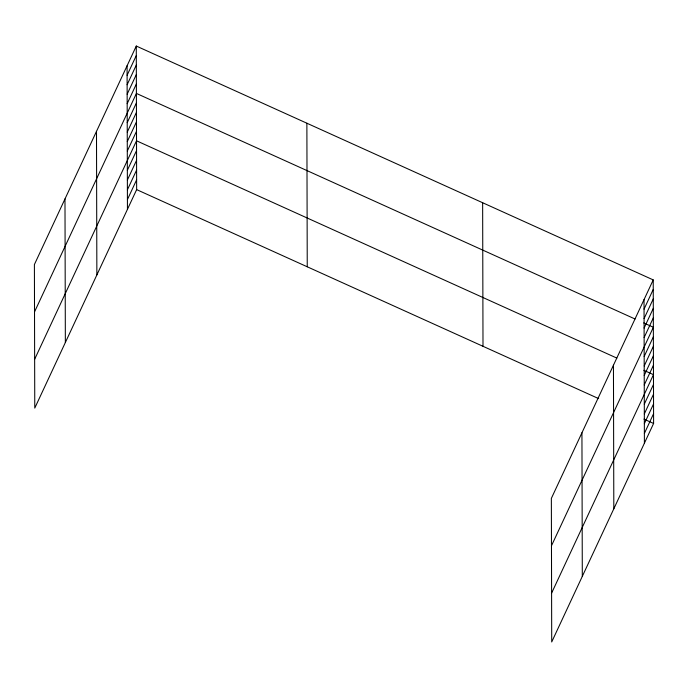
<?xml version="1.0" encoding="UTF-8"?>
<svg xmlns="http://www.w3.org/2000/svg" width="688" height="688" viewBox="0 0 688 688"><rect width="100%" height="100%" fill="white"/><g stroke="black" fill="none" stroke-linecap="round" stroke-linejoin="round"><path stroke-width="1.03" d="M136.284 46.044L34.4 264.527L34.77 408.096L136.645 189.613L136.284 46.044L653.23 279.904L653.6 423.473L551.716 641.956L551.355 498.387L653.23 279.904M127.099 75.259L136.301 55.513M127.125 84.736L136.327 64.99M127.151 94.204L136.353 74.467M127.177 103.682L136.379 83.945M34.52 311.905L136.405 93.422L635.041 319M127.22 122.636L136.422 102.89M127.246 132.113L136.448 112.368M127.271 141.582L136.473 121.845M127.297 151.059L136.499 131.322M34.641 359.282L136.525 140.799L616.852 358.095M127.34 170.297L136.551 150.56M127.366 180.058L136.577 160.321M127.392 189.819L136.602 170.082M127.418 199.589L136.62 179.843M644.054 309.127L653.256 289.381M644.08 318.596L653.282 298.859M644.097 328.073L653.308 308.336M644.123 337.55L653.333 317.813M551.475 545.765L653.351 327.282L643.719 322.921M644.174 356.504L653.376 336.759M644.2 365.973L653.402 346.236M644.217 375.45L653.428 355.713M644.243 384.927L653.454 365.19M551.595 593.142L653.471 374.659L643.839 370.299M644.295 404.166L653.497 384.429M644.321 413.927L653.523 394.19M644.346 423.688L653.548 403.951M644.372 433.457L653.574 413.712M136.645 189.613L598.663 398.619M643.959 419.112L653.6 423.473M644.028 299.65L644.398 443.218M613.447 365.233L613.816 508.802M581.936 432.804L582.306 576.372M482.641 202.736L483.002 346.296M306.874 123.221L307.244 266.781M127.074 65.781L127.443 209.35M96.492 131.365L96.862 274.933M64.982 198.935L65.351 342.504"/></g></svg>
